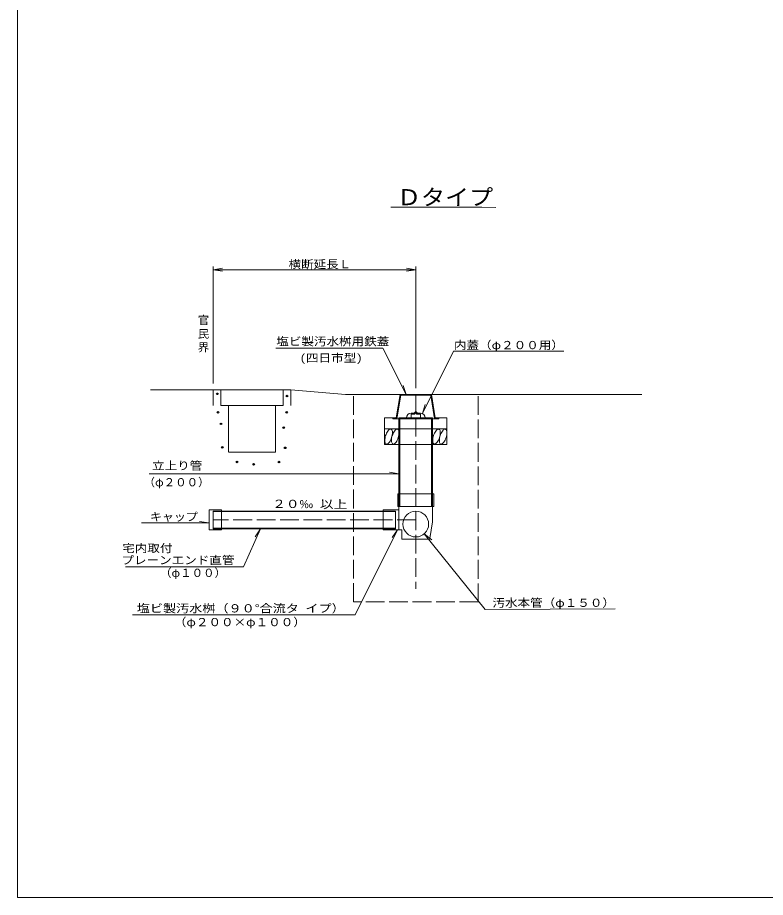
# Model space of a CAD drawing. Units: millimetres on the paper. Extents: x -390 to 406, y -282 to 282.
# Drawn here: x -390.5 to -150.8, y -282 to 0 of the extents above; entities that cross this region are included whole.
import ezdxf
from ezdxf.enums import TextEntityAlignment as Align

# ---------------------------------------------------------------- set-up
doc = ezdxf.new("R2010")
doc.units = ezdxf.units.MM
doc.header["$PDMODE"] = 32
doc.header["$PDSIZE"] = 0.5
doc.linetypes.add('DASHED', pattern=[7.5, 6, -1.5])
for name, color, linetype, lineweight in [('0-1__0-1_レイヤ1', 7, 'Continuous', 18), ('0-2__0-2_レイヤ2', 7, 'Continuous', 18), ('0-3__0-3_レイヤ3', 7, 'Continuous', 18), ('0-4__0-4_レイヤ4', 7, 'Continuous', 18)]:
    doc.layers.add(name, color=color, linetype=linetype, lineweight=lineweight)
for name, color, linetype in [('0-5__0-5_レイヤ5', 7, 'Continuous'), ('0-7__0-8_レイヤ53', 7, 'Continuous'), ('0-9__0-A_レイヤ66', 7, 'Continuous'), ('0-B__0-C_レイヤ72', 7, 'Continuous'), ('0-F__1-1_レイヤ112', 7, 'Continuous'), ('1-2__1-4_レイヤ121', 7, 'Continuous'), ('1-6__1-8_レイヤ190', 7, 'Continuous'), ('1-7__1-A_レイヤ198', 7, 'Continuous'), ('1-8__1-B_レイヤ200', 7, 'Continuous'), ('1-B__1-E_レイヤ250', 7, 'Continuous')]:
    doc.layers.add(name, color=color, linetype=linetype)
doc.styles.add('ＭＳ ゴシック', font='')
doc.styles.get('ＭＳ ゴシック').set_extended_font_data('MS Gothic')

msp = doc.modelspace()

# ---------------------------------------------------------------- linework, layer by layer
at = {"layer": '0-1__0-1_レイヤ1'}
for p, q in [((-324.857, -80.301), (-327.857, -80.801)), ((-327.857, -80.801), (-262.857, -80.801)), ((-324.857, -81.301), (-327.857, -80.801)), ((-265.857, -80.301), (-262.857, -80.801)), ((-265.857, -81.301), (-262.857, -80.801)), ((-265.979, -120.801), (-273.381, -105.997)), ((-215.421, -106.936), (-250.736, -106.936)), ((-265.979, -120.801), (-266.873, -117.895)), ((-307.857, -124.301), (-307.857, -139.32)), ((-272.857, -136.801), (-252.857, -136.801)), ((-268.257, -146.227), (-348.272, -146.227)), ((-329.107, -164.233), (-329.107, -157.783)), ((-329.107, -157.783), (-329.107, -164.233)), ((-329.152, -161.963), (-332.152, -161.463)), ((-325.107, -161.008), (-327.857, -161.008)), ((-314.346, -166.389), (-312.659, -163.858)), ((-268.67, -164.225), (-270.459, -166.685)), ((-267.357, -164.233), (-267.357, -167.22)), ((-267.357, -167.22), (-258.357, -167.22)), ((-258.357, -166.92), (-258.357, -167.22)), ((-353.673, -191.462), (-282.288, -191.462)), ((-282.288, -191.462), (-335.788, -191.462))]:
    msp.add_line(p, q, dxfattribs=at)
at = {"layer": '0-1__0-1_レイヤ1', "linetype": 'DASHED'}
msp.add_line((-242.857, -121.347), (-242.857, -187.297), dxfattribs=at)
at = {"layer": '0-1__0-1_レイヤ1'}
for points in [[(-241.656, -60.801), (-270.857, -60.801), (-237.215, -60.831)], [(-327.857, -117.301), (-327.857, -79.801), (-327.857, -117.301)], [(-262.857, -118.801), (-262.857, -79.801), (-262.857, -118.801)], [(-296.348, -105.997), (-273.381, -105.997), (-307.7, -105.997)], [(-260.736, -126.936), (-250.736, -106.936), (-220.236, -106.936)], [(-332.857, -119.301), (-347.857, -119.301), (-332.857, -119.301)], [(-332.857, -119.301), (-327.857, -119.301), (-332.857, -119.301)], [(-327.857, -119.301), (-327.857, -124.301), (-327.857, -119.301)], [(-305.357, -119.301), (-327.857, -119.301), (-305.357, -119.301)], [(-325.357, -119.301), (-327.857, -119.301), (-325.357, -119.301)], [(-325.357, -119.301), (-325.357, -124.301), (-325.357, -119.301)], [(-305.357, -124.301), (-305.357, -119.301), (-305.357, -124.301)], [(-302.857, -119.301), (-305.357, -119.301), (-302.857, -119.301)], [(-302.857, -119.301), (-302.857, -124.301), (-302.857, -119.301)], [(-302.857, -119.301), (-285.357, -120.801), (-302.857, -119.301)], [(-190.357, -120.801), (-285.357, -120.801), (-190.357, -120.801)], [(-267.857, -120.801), (-269.107, -128.301), (-267.857, -120.801)], [(-267.641, -121.056), (-268.891, -128.556), (-267.641, -121.056)], [(-257.857, -120.801), (-267.857, -120.801), (-257.857, -120.801)], [(-267.641, -121.056), (-258.073, -121.056), (-267.641, -121.056)], [(-258.073, -121.056), (-256.823, -128.556), (-258.073, -121.056)], [(-257.857, -120.801), (-256.607, -128.301), (-257.857, -120.801)], [(-259.842, -124.029), (-260.736, -126.936), (-259.842, -124.029)], [(-307.857, -124.301), (-322.857, -124.301), (-307.857, -124.301)], [(-305.357, -124.301), (-307.857, -124.301), (-305.357, -124.301)], [(-263.357, -126.801), (-264.357, -126.801), (-263.357, -126.801)], [(-263.357, -126.801), (-262.857, -126.301), (-263.357, -126.801)], [(-262.857, -126.726), (-263.232, -127.101), (-262.857, -126.726)], [(-262.357, -126.801), (-262.857, -126.301), (-262.357, -126.801)], [(-262.857, -126.726), (-262.481, -127.101), (-262.857, -126.726)], [(-262.357, -126.801), (-261.357, -126.801), (-262.357, -126.801)], [(-272.857, -136.801), (-272.857, -128.301), (-272.857, -136.801)], [(-272.857, -128.301), (-269.107, -128.301), (-272.857, -128.301)], [(-270.257, -128.301), (-270.257, -128.556), (-270.257, -128.301)], [(-270.257, -128.556), (-268.257, -128.556), (-270.257, -128.556)], [(-268.257, -128.301), (-257.457, -128.301), (-268.257, -128.301)], [(-268.257, -128.301), (-268.257, -157.17), (-268.257, -128.301)], [(-268.257, -128.556), (-257.457, -128.556), (-268.257, -128.556)], [(-267.932, -128.556), (-267.932, -156.67), (-267.932, -128.556)], [(-264.357, -127.101), (-264.357, -128.301), (-264.357, -127.101)], [(-264.357, -127.101), (-263.232, -127.101), (-264.357, -127.101)], [(-262.481, -127.101), (-261.357, -127.101), (-262.481, -127.101)], [(-261.373, -127.101), (-261.373, -128.301), (-261.373, -127.101)], [(-257.782, -128.556), (-257.782, -156.67), (-257.782, -128.556)], [(-257.457, -128.301), (-257.457, -161.67), (-257.457, -128.301)], [(-257.457, -128.556), (-255.457, -128.556), (-257.457, -128.556)], [(-256.607, -128.301), (-252.857, -128.301), (-256.607, -128.301)], [(-255.457, -128.301), (-255.457, -128.556), (-255.457, -128.301)], [(-252.857, -136.801), (-252.857, -128.301), (-252.857, -136.801)], [(-267.857, -131.801), (-272.857, -131.801), (-267.857, -131.801)], [(-267.857, -131.801), (-257.857, -131.801), (-267.857, -131.801)], [(-252.857, -131.801), (-257.857, -131.801), (-252.857, -131.801)], [(-307.817, -139.32), (-322.817, -139.32), (-307.817, -139.32)], [(-344.946, -146.227), (-268.257, -146.227), (-271.257, -145.727), (-268.257, -146.227)], [(-268.607, -152.67), (-268.607, -156.67), (-268.607, -152.67)], [(-257.107, -152.67), (-268.607, -152.67), (-257.107, -152.67)], [(-257.107, -152.67), (-257.107, -156.67), (-257.107, -152.67)], [(-329.107, -157.783), (-325.107, -157.783), (-329.107, -157.783)], [(-325.107, -157.783), (-325.107, -164.233), (-325.107, -157.783)], [(-273.357, -164.233), (-273.357, -157.783), (-273.357, -164.233)], [(-268.257, -157.783), (-273.357, -157.783), (-268.257, -157.783)], [(-268.607, -156.67), (-268.257, -156.67), (-268.607, -156.67)], [(-257.457, -156.67), (-268.257, -156.67), (-257.457, -156.67)], [(-268.257, -164.233), (-268.257, -157.17), (-268.257, -164.233)], [(-257.107, -156.67), (-257.457, -156.67), (-257.107, -156.67)], [(-257.457, -156.67), (-257.457, -161.67), (-257.457, -156.67)], [(-327.857, -158.158), (-327.857, -161.67), (-327.857, -158.158)], [(-269.357, -158.158), (-327.857, -158.158), (-269.357, -158.158)], [(-269.357, -158.333), (-327.857, -158.333), (-269.357, -158.333)], [(-269.357, -158.158), (-269.357, -163.858), (-269.357, -158.158)], [(-257.457, -161.67), (-257.457, -158.301), (-257.457, -161.67)], [(-329.152, -161.963), (-350.785, -161.963), (-329.152, -161.963)], [(-327.857, -163.858), (-327.857, -161.67), (-327.857, -163.858)], [(-258.113, -165.501), (-258.357, -166.92), (-257.457, -161.67)], [(-325.107, -164.233), (-329.107, -164.233), (-325.107, -164.233)], [(-269.357, -163.683), (-327.857, -163.683), (-269.357, -163.683)], [(-269.357, -163.858), (-327.857, -163.858), (-269.357, -163.858)], [(-268.67, -164.225), (-282.288, -191.462), (-268.67, -164.225)], [(-267.357, -164.233), (-273.357, -164.233), (-267.357, -164.233)], [(-198.897, -189.478), (-240.666, -189.68), (-260.14, -165.449), (-257.679, -167.4)]]:
    msp.add_lwpolyline(points, dxfattribs=at)
at = {"layer": '0-1__0-1_レイヤ1', "linetype": 'DASHED'}
msp.add_lwpolyline([(-242.857, -187.297), (-282.857, -187.297), (-282.857, -120.801)], dxfattribs=at)
at = {"layer": '0-1__0-1_レイヤ1'}
for points in [[(-322.857, -139.32), (-322.857, -124.301), (-325.357, -124.301), (-322.857, -124.301)], [(-270.809, -131.909), (-270.986, -131.893), (-271.18, -131.95), (-271.386, -132.078), (-271.598, -132.274), (-271.808, -132.531), (-272.01, -132.842), (-272.199, -133.196), (-272.368, -133.584), (-272.513, -133.994), (-272.629, -134.412), (-272.712, -134.828), (-272.76, -135.226), (-272.772, -135.597), (-272.747, -135.928), (-272.685, -136.209), (-272.59, -136.432), (-272.463, -136.59), (-272.309, -136.679), (-272.132, -136.695), (-271.937, -136.637), (-271.731, -136.509), (-271.52, -136.314), (-271.31, -136.057), (-271.108, -135.746), (-270.919, -135.391), (-270.75, -135.003), (-270.605, -134.594), (-270.489, -134.175), (-270.406, -133.76), (-270.358, -133.361), (-270.346, -132.991), (-270.371, -132.66), (-270.432, -132.378), (-270.528, -132.155), (-270.655, -131.997)], [(-268.684, -131.909), (-268.861, -131.893), (-269.055, -131.95), (-269.261, -132.078), (-269.473, -132.274), (-269.683, -132.531), (-269.885, -132.842), (-270.074, -133.196), (-270.243, -133.584), (-270.388, -133.994), (-270.504, -134.412), (-270.587, -134.828), (-270.635, -135.226), (-270.647, -135.597), (-270.622, -135.928), (-270.56, -136.209), (-270.465, -136.432), (-270.338, -136.59), (-270.184, -136.679), (-270.007, -136.695), (-269.812, -136.637), (-269.606, -136.509), (-269.395, -136.314), (-269.185, -136.057), (-268.983, -135.746), (-268.794, -135.391), (-268.625, -135.003), (-268.48, -134.594), (-268.364, -134.175), (-268.281, -133.76), (-268.233, -133.361), (-268.221, -132.991), (-268.246, -132.66), (-268.307, -132.378), (-268.403, -132.155), (-268.53, -131.997)], [(-255.466, -131.909), (-255.643, -131.893), (-255.838, -131.95), (-256.044, -132.078), (-256.255, -132.274), (-256.465, -132.531), (-256.667, -132.842), (-256.856, -133.196), (-257.026, -133.584), (-257.17, -133.994), (-257.286, -134.412), (-257.369, -134.828), (-257.417, -135.226), (-257.429, -135.597), (-257.404, -135.928), (-257.343, -136.209), (-257.247, -136.432), (-257.121, -136.59), (-256.966, -136.679), (-256.789, -136.695), (-256.595, -136.637), (-256.389, -136.509), (-256.178, -136.314), (-255.968, -136.057), (-255.765, -135.746), (-255.576, -135.391), (-255.407, -135.003), (-255.262, -134.594), (-255.147, -134.175), (-255.063, -133.76), (-255.015, -133.361), (-255.003, -132.991), (-255.029, -132.66), (-255.09, -132.378), (-255.185, -132.155), (-255.312, -131.997)], [(-253.341, -131.909), (-253.518, -131.893), (-253.713, -131.95), (-253.919, -132.078), (-254.13, -132.274), (-254.34, -132.531), (-254.543, -132.842), (-254.731, -133.196), (-254.901, -133.584), (-255.045, -133.994), (-255.161, -134.412), (-255.244, -134.828), (-255.293, -135.226), (-255.304, -135.597), (-255.279, -135.928), (-255.218, -136.209), (-255.122, -136.432), (-254.996, -136.59), (-254.841, -136.679), (-254.664, -136.695), (-254.47, -136.637), (-254.264, -136.509), (-254.053, -136.314), (-253.843, -136.057), (-253.64, -135.746), (-253.451, -135.391), (-253.282, -135.003), (-253.137, -134.594), (-253.022, -134.175), (-252.938, -133.76), (-252.89, -133.361), (-252.879, -132.991), (-252.904, -132.66), (-252.965, -132.378), (-253.06, -132.155), (-253.187, -131.997)]]:
    msp.add_lwpolyline(points, close=True, dxfattribs=at)
msp.add_circle((-262.857, -162.345), 4.125, dxfattribs=at)
for centre, start, end in [((-264.357, -128.301), 90, 179.99998), ((-264.357, -128.301), 90, 179.99998), ((-261.357, -128.301), 0, 90), ((-261.357, -128.301), 0, 90)]:
    msp.add_arc(centre, 1.5, start, end, dxfattribs=at)
at = {"layer": '0-2__0-2_レイヤ2'}
for points in [[(405.5, 282), (-390.5, 282), (-390.5, -282)], [(-390.5, -282), (405.5, -282), (405.5, 282)]]:
    msp.add_lwpolyline(points, dxfattribs=at)
at = {"layer": '0-3__0-3_レイヤ3', "linetype": 'DASHED'}
for p, q in [((-262.857, -120.801), (-262.857, -183.147)), ((-262.857, -161.008), (-325.107, -161.008))]:
    msp.add_line(p, q, dxfattribs=at)
at = {"layer": '0-3__0-3_レイヤ3'}
for p, q in [((-312.659, -163.858), (-318.128, -176.021)), ((-318.128, -176.021), (-355.958, -176.021))]:
    msp.add_line(p, q, dxfattribs=at)
at = {"layer": '0-5__0-5_レイヤ5'}
msp.add_point((-324.886, -137.769), dxfattribs=at)
at = {"layer": '0-7__0-8_レイヤ53'}
msp.add_point((-304.733, -137.894), dxfattribs=at)
at = {"layer": '0-9__0-A_レイヤ66'}
for p in [(-326.253, -126.516), (-304.239, -126.516)]:
    msp.add_point(p, dxfattribs=at)
at = {"layer": '0-B__0-C_レイヤ72'}
msp.add_point((-326.5, -120.579), dxfattribs=at)
at = {"layer": '0-F__1-1_レイヤ112'}
msp.add_point((-306.712, -142.47), dxfattribs=at)
at = {"layer": '1-2__1-4_レイヤ121'}
msp.add_point((-314.835, -143.18), dxfattribs=at)
at = {"layer": '1-6__1-8_レイヤ190'}
msp.add_point((-325.264, -130.226), dxfattribs=at)
at = {"layer": '1-7__1-A_レイヤ198'}
msp.add_point((-305.188, -131.431), dxfattribs=at)
at = {"layer": '1-8__1-B_レイヤ200'}
msp.add_point((-304.115, -121.321), dxfattribs=at)
at = {"layer": '1-B__1-E_レイヤ250'}
msp.add_point((-320.153, -142.438), dxfattribs=at)

# ---------------------------------------------------------------- texts
at = {"layer": '0-1__0-1_レイヤ1', "style": 'ＭＳ ゴシック'}
for s, width, p in [('横断延長Ｌ', 1.15, (-303.656, -81.12)), ('内蓋（φ２００用）', 1.15, (-250.627, -107.047)), ('立上り管', 1.15, (-347.391, -145.67)), ('（φ２００）', 1.05, (-350.125, -151.003)), ('キャップ', 1.1, (-348.085, -162.08)), ('汚水本管（φ１５０）', 1.15, (-238.28, -189.647)), ('塩ビ製汚水桝（９０°合流タ イプ）', 1.2, (-352.281, -191.429)), ('（φ２００×φ１００）', 1.15, (-340.419, -195.841))]:
    msp.add_text(s, height=2.566, dxfattribs=dict(at, width=width)).set_placement(p, align=Align.BOTTOM_LEFT)
at = {"layer": '0-3__0-3_レイヤ3', "style": 'ＭＳ ゴシック'}
for s, height, width, p in [('Ｄタイプ', 5.132, 1.1, (-268.877, -61.671)), ('官', 2.566, 1.05, (-332.751, -99.03)), ('民', 2.566, 1.05, (-332.751, -103.431)), ('界', 2.566, 1.05, (-332.751, -107.783)), ('塩ビ製汚水桝用鉄蓋', 2.566, 1.15, (-307.579, -105.856)), ('(四日市型)', 2.566, 1.15, (-300.048, -111.161)), ('宅内取付', 2.566, 1.15, (-356.959, -172.147)), ('プレーンエンド直管', 2.566, 1.15, (-357.21, -175.988)), ('（φ１００）', 2.566, 1.05, (-344.846, -180.054))]:
    msp.add_text(s, height=height, dxfattribs=dict(at, width=width)).set_placement(p, align=Align.BOTTOM_LEFT)
at = {"layer": '0-4__0-4_レイヤ4', "style": 'ＭＳ ゴシック', "width": 1.25}
msp.add_text('２０‰ 以上', height=2.566, rotation=359.5, dxfattribs=at).set_placement((-308.892, -157.899), align=Align.BOTTOM_LEFT)

doc.saveas('drawing.dxf')
